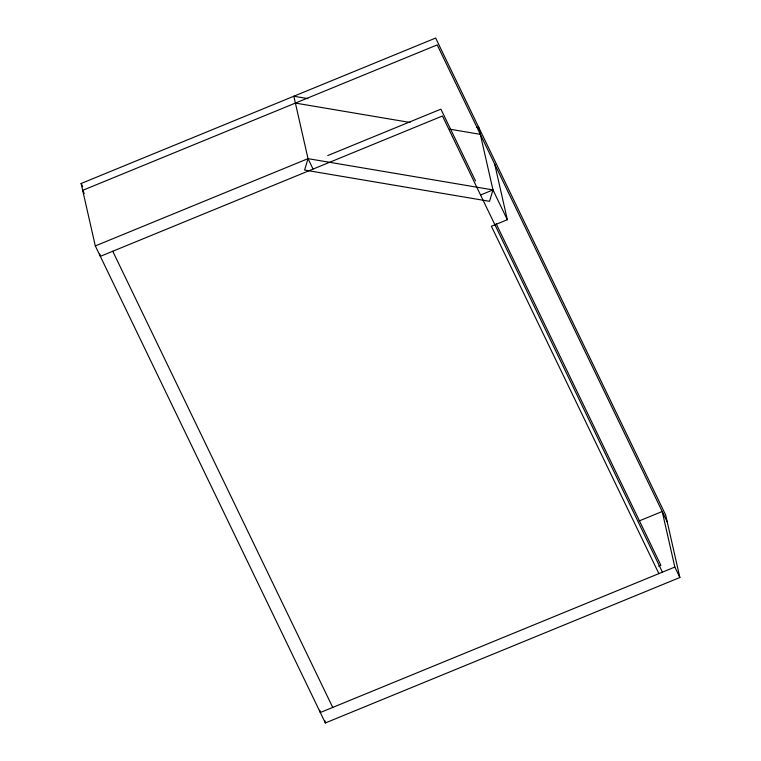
<?xml version="1.0" encoding="UTF-8"?>
<svg xmlns="http://www.w3.org/2000/svg" width="761" height="761" viewBox="0 0 761 761"><rect width="100%" height="100%" fill="white"/><g stroke="black" fill="none" stroke-linecap="round" stroke-linejoin="round"><path stroke-width="1.14" d="M307.891 98.607L293.841 96.228L308.024 158.649L304.6 170.055L489.542 201.313L492.966 189.917L478.783 127.496L476.443 127.097M81.132 183.496L435.653 38.05L665.694 515.083L679.868 577.504L325.347 722.95L95.306 245.917L81.132 183.496L82.673 186.711M95.306 245.917L308.024 158.649L492.966 189.917L507.34 219.729L491.387 226.274L658.883 573.613M327.706 155.586L440.904 109.146L475.501 180.89M480.552 195.006L492.966 189.917M639.164 520.952L662.213 511.497L674.836 567.069L679.868 577.504M658.674 566.213L660.871 565.309L496.153 223.724M674.836 567.069L320.314 712.515L319.791 710.203M295.401 103.077L410.112 122.473M449.903 129.199L480.343 134.345M667.245 521.932L437.204 44.899L82.683 190.345L84.233 193.551M662.431 572.158L442.455 115.995L100.338 256.352L99.815 254.041M308.024 158.649L313.056 169.085M112.752 251.263L332.728 707.426M494.717 164.157L507.34 219.729M324.823 720.638L325.347 722.95"/></g></svg>
